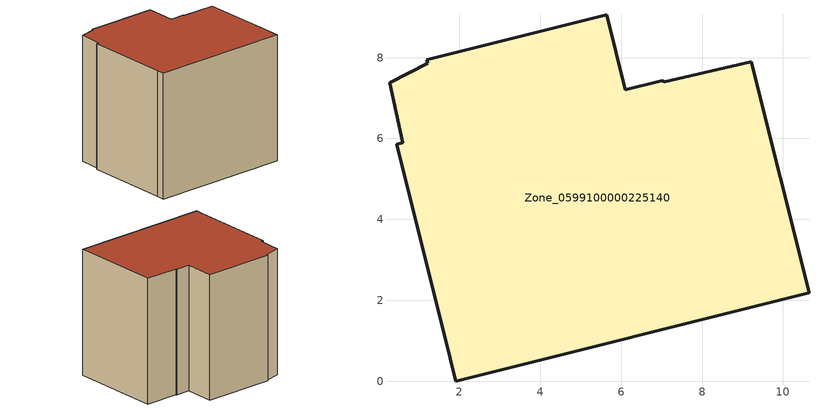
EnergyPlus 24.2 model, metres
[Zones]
Zone_0599100000225140
 floor ground (C_G): 7.08,7.41 9.21,7.9 10.64,2.19 1.91,0 1.77,0.56 0.45,5.86 0.6,5.9 0.27,7.38 1.22,7.86 1.2,7.95 5.64,9.06 6.1,7.21 7,7.43 z0
 wall outside (C_F): 0.45,5.86 1.77,0.56 1.91,0 10.64,2.19 9.21,7.9 7.08,7.41 7,7.43 6.1,7.21 5.64,9.06 1.2,7.95 1.22,7.86 0.27,7.38 0.6,5.9 0.45,5.86 z0:8.11
 roof outside (C_R): 9.21,7.9 7.08,7.41 7,7.43 6.1,7.21 5.64,9.06 1.2,7.95 1.22,7.86 0.27,7.38 0.6,5.9 0.45,5.86 1.77,0.56 1.91,0 10.64,2.19 z8.11
[BUILDING]
Pand.0599100000225140: North Axis=0; Terrain=City; Loads Convergence Tolerance Value=0.04; Temperature Convergence Tolerance Value=0.4; Solar Distribution=FullExterior; Maximum Number of Warmup Days=25; Minimum Number of Warmup Days=1
[Site:Location]
Rotterdam.The.Hague.AP_ZH_NLD Design_Conditions: Latitude=51.96; Longitude=4.45; Time Zone=1; Elevation=-4.5
[SITE:GROUNDTEMPERATURE:BUILDINGSURFACE]
18, 18, 18, 18, 18, 18, 18, 18, 18, 18, 18, 18
[MATERIAL] Thermal Absorptance=0.9; Solar Absorptance=0.7; Visible Absorptance=0.7
Name | Roughness | Thickness | Conductivity | Density | Specific Heat
G.TC.1965-1974 | MediumSmooth | 0.15 | 0.882353 | 540 | 1210
F.TC.1965-1974 | Rough | 0.3 | 0.697674 | 1920 | 840
R.TC.1965-1974 | MediumRough | 0.2 | 0.232558 | 1500 | 1000
[CONSTRUCTION]
C_G: G.TC.1965-1974
C_F: F.TC.1965-1974
C_R: R.TC.1965-1974
[ZONE]
Zone_0599100000225140: Type=1; Multiplier=1; Ceiling Height=Autocalculate; Volume=Autocalculate; Floor Area=autocalculate; Part of Total Floor Area=Yes
[ZONEINFILTRATION:DESIGNFLOWRATE]
Infil_Zone_0599100000225140: Zone or ZoneList or Space or SpaceList=Zone_0599100000225140; Schedule=AlwaysOn; Design Flow Rate Calculation Method=Flow/Area; Flow Rate per Floor Area=0.003; Constant Term Coefficient=1; Temperature Term Coefficient=0; Velocity Term Coefficient=0; Velocity Squared Term Coefficient=0
[HVACTEMPLATE:ZONE:IDEALLOADSAIRSYSTEM]
Zone_0599100000225140: Maximum Heating Supply Air Temperature=50; Minimum Cooling Supply Air Temperature=13; Maximum Heating Supply Air Humidity Ratio=0.0156; Minimum Cooling Supply Air Humidity Ratio=0.0077; Heating Limit=NoLimit; Cooling Limit=NoLimit; Dehumidification Control Type=ConstantSensibleHeatRatio; Cooling Sensible Heat Ratio=0.7; Dehumidification Setpoint=60; Humidification Control Type=None; Humidification Setpoint=30; Outdoor Air Method=None; Outdoor Air Flow Rate per Person=0.00944; Outdoor Air Flow Rate per Zone Floor Area=0; Outdoor Air Flow Rate per Zone=0; Demand Controlled Ventilation Type=None; Outdoor Air Economizer Type=NoEconomizer; Heat Recovery Type=None; Sensible Heat Recovery Effectiveness=0.7; Latent Heat Recovery Effectiveness=0.65
[ZONECONTROL:THERMOSTAT]
ThermostatControl_Zone_0599100000225140: Zone or ZoneList=Zone_0599100000225140; Control Type Schedule=DualSetpointControlType; Control 1=Thermostat_Zone_0599100000225140; Temperature Difference Between Cutout And Setpoint=0
[THERMOSTATSETPOINT:DUALSETPOINT]
Thermostat_Zone_0599100000225140: Heating Setpoint Temperature Schedule=HeatingSetpoint_Zone_0599100000225140; Cooling Setpoint Temperature Schedule=CoolingSetpoint_Zone_0599100000225140
[SCHEDULE:COMPACT]
HeatingSetpoint_Zone_0599100000225140: Through: 12/31, For: AllDays, Until: 24:00, 21
CoolingSetpoint_Zone_0599100000225140: Through: 12/31, For: AllDays, Until: 24:00, 24
DualSetpointControlType: Through: 12/31, For: AllDays, Until: 24:00, 4
AlwaysOn: Through: 12/31, For: AllDays, Until: 24:00, 1
